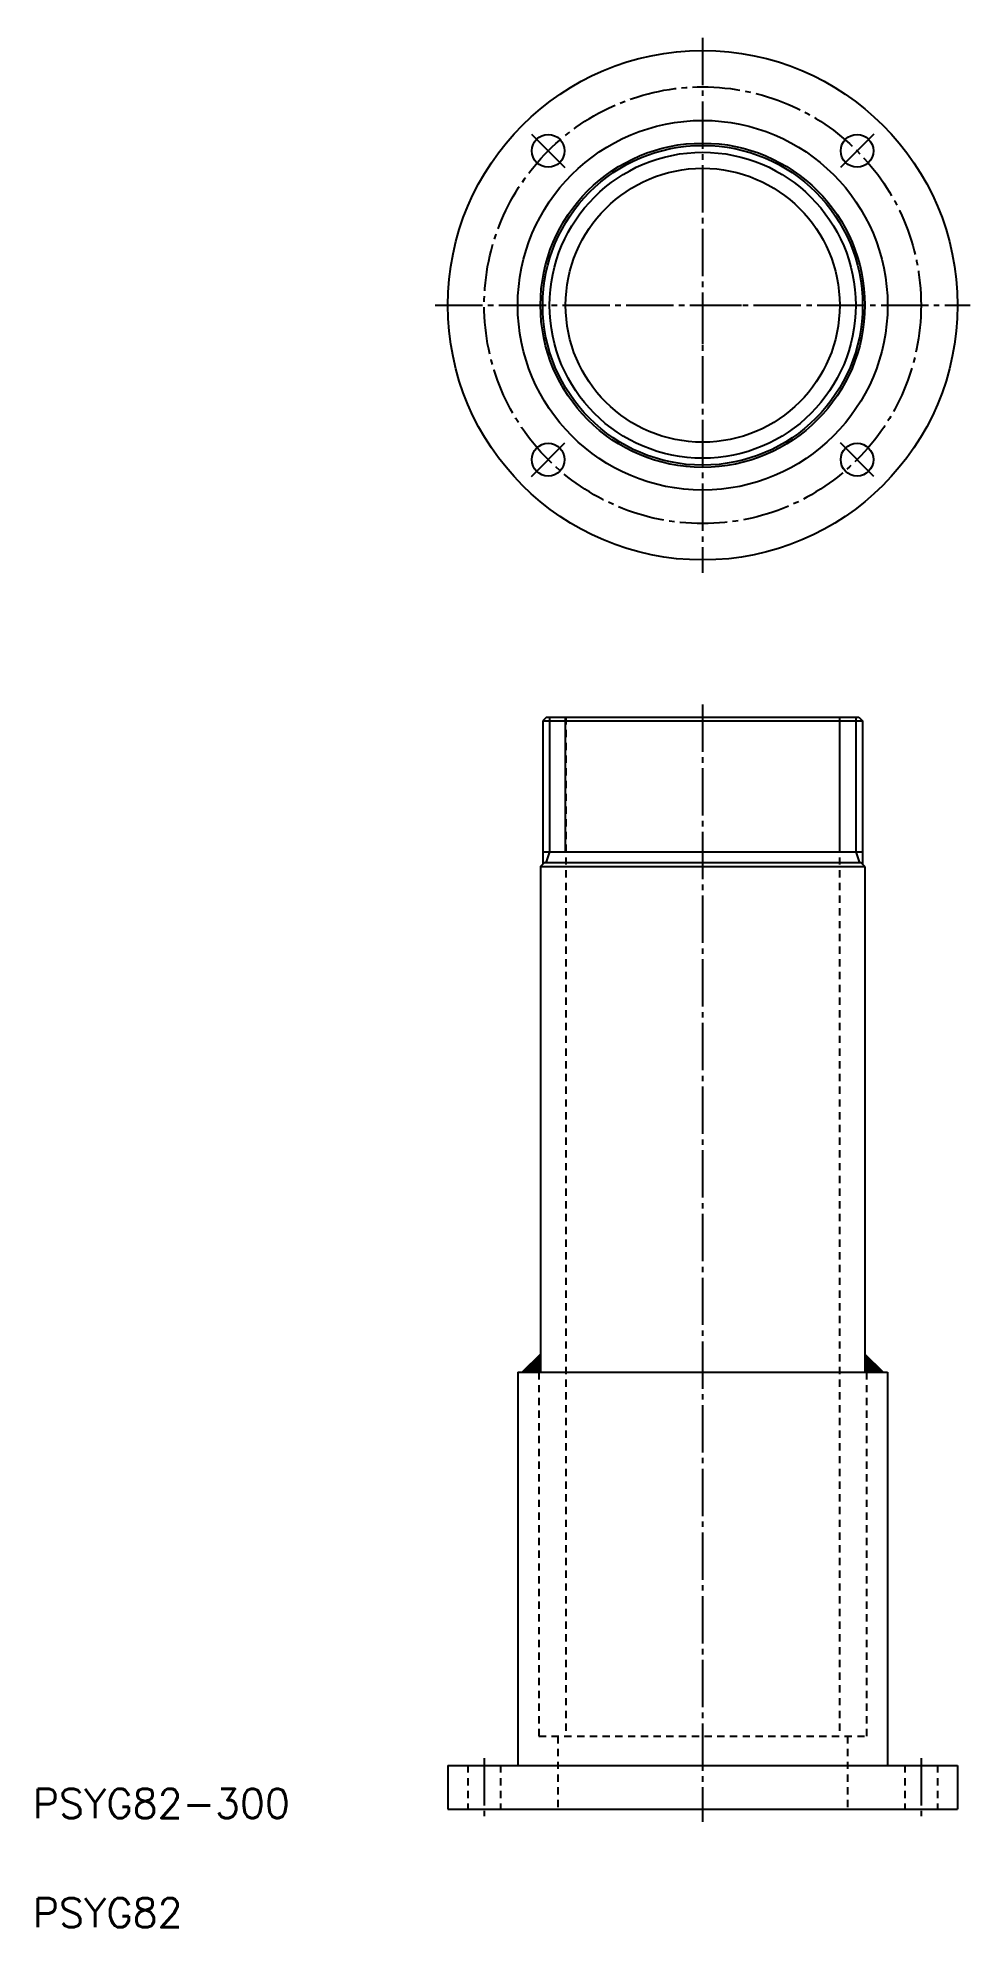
# Model space of a CAD drawing. Extents: x 106 to 362, y 20 to 539.
import ezdxf

# ---------------------------------------------------------------- set-up
doc = ezdxf.new("R2010")
doc.units = 0
doc.linetypes.add('CENTER', pattern=[17.5, 13, -1.5, 1.5, -1.5])
doc.linetypes.add('DASHED', pattern=[3.5, 2, -1.5])
doc.layers.get('0').update_dxf_attribs({"linetype": 'CONTINUOUS'})
doc.layers.add('CENTER', color=1, linetype='CENTER')
doc.styles.get("Standard").update_dxf_attribs({"font": 'txt.shx', "bigfont": '@extfont2.shx'})

# ---------------------------------------------------------------- blocks, each defined once
blk = doc.blocks.new('*U2')
at = {"color": 3, "linetype": 'CONTINUOUS'}
for p, q in [((243.88, 177.48), (238.88, 172.48)), ((243.88, 172.48), (243.88, 177.48)), ((332.98, 177.48), (332.98, 172.48)), ((337.98, 172.48), (332.98, 177.48)), ((238.88, 172.48), (243.88, 172.48)), ((332.98, 172.48), (337.98, 172.48))]:
    blk.add_line(p, q, dxfattribs=at)
for points in [[(243.88, 177.48), (238.88, 172.48), (243.88, 172.48)], [(332.98, 177.48), (332.98, 172.48), (337.98, 172.48)], [(238.88, 172.48), (238.88, 172.48), (243.88, 172.48)], [(332.98, 172.48), (332.98, 172.48), (337.98, 172.48)]]:
    blk.add_solid(points, dxfattribs=at)

msp = doc.modelspace()

# ---------------------------------------------------------------- linework, layer by layer
at = {"color": 7, "linetype": 'CONTINUOUS'}
for p, q in [((245.49, 352.48), (244.49, 351.48)), ((244.49, 351.48), (332.37, 351.48)), ((244.49, 351.48), (244.49, 312.09)), ((245.49, 352.48), (331.37, 352.48)), ((331.37, 352.48), (332.37, 351.48)), ((332.37, 351.48), (332.37, 312.09)), ((243.88, 311.48), (244.88, 312.48)), ((244.49, 315.48), (332.37, 315.48)), ((331.98, 312.48), (244.88, 312.48)), ((332.98, 311.48), (331.98, 312.48)), ((243.88, 311.48), (332.98, 311.48)), ((243.88, 311.48), (243.88, 172.48)), ((332.98, 311.48), (332.98, 172.48)), ((243.88, 177.48), (238.88, 172.48)), ((332.98, 177.48), (337.98, 172.48)), ((237.63, 172.48), (339.23, 172.48)), ((237.63, 172.48), (237.63, 64.48)), ((339.23, 172.48), (339.23, 64.48)), ((218.43, 64.48), (218.43, 52.48)), ((218.43, 64.48), (358.43, 64.48)), ((358.43, 64.48), (358.43, 52.48)), ((218.43, 52.48), (358.43, 52.48)), ((218.43, 52.48), (358.43, 52.48))]:
    msp.add_line(p, q, dxfattribs=at)
at = {"color": 3, "linetype": 'CONTINUOUS'}
for p, q in [((246.38, 352.48), (246.38, 315.48)), ((250.79, 315.48), (250.79, 352.48)), ((326.07, 315.48), (326.07, 352.48)), ((330.48, 352.48), (330.48, 315.48)), ((246.38, 315.48), (245.38, 312.48)), ((330.48, 315.48), (331.48, 312.48))]:
    msp.add_line(p, q, dxfattribs=at)
at = {"color": 3, "linetype": 'DASHED'}
for p, q in [((250.88, 352.48), (250.88, 72.48)), ((325.98, 352.48), (325.98, 72.48)), ((243.43, 172.48), (243.43, 72.48)), ((333.43, 172.48), (333.43, 72.48)), ((243.43, 72.48), (333.43, 72.48)), ((248.68, 72.48), (248.68, 52.48)), ((328.18, 72.48), (328.18, 52.48)), ((223.93, 64.48), (223.93, 52.48)), ((232.93, 64.48), (232.93, 52.48)), ((343.93, 64.48), (343.93, 52.48)), ((352.93, 64.48), (352.93, 52.48))]:
    msp.add_line(p, q, dxfattribs=at)
at = {"color": 7, "linetype": 'CONTINUOUS'}
for centre, radius in [((288.43, 465.69), 70), ((288.43, 465.69), 50.8), ((246, 508.11), 4.5), ((288.43, 465.69), 44.55), ((288.43, 465.69), 43.94), ((330.85, 508.11), 4.5), ((288.43, 465.69), 37.64), ((246, 423.26), 4.5), ((330.85, 423.26), 4.5)]:
    msp.add_circle(centre, radius, dxfattribs=at)
at = {"color": 3, "linetype": 'CONTINUOUS'}
msp.add_circle((288.43, 465.69), 42.05, dxfattribs=at)
at = {"layer": 'CENTER', "color": 1, "linetype": 'CENTER'}
for p, q in [((288.43, 539.19), (288.43, 392.19)), ((241.4, 512.71), (250.6, 503.52)), ((335.45, 512.71), (326.26, 503.52)), ((214.93, 465.69), (361.93, 465.69)), ((293.76, 465.69), (299.09, 465.69)), ((288.43, 460.35), (288.43, 455.02)), ((241.4, 418.66), (250.6, 427.86)), ((335.45, 418.66), (326.26, 427.86)), ((288.43, 355.98), (288.43, 48.98)), ((228.43, 66.48), (228.43, 50.48)), ((348.43, 66.48), (348.43, 50.48))]:
    msp.add_line(p, q, dxfattribs=at)
msp.add_circle((288.43, 465.69), 60, dxfattribs=at)

# ---------------------------------------------------------------- block references
at = {"color": 3, "linetype": 'CONTINUOUS'}
msp.add_blockref('*U2', (0, 0), dxfattribs=at)

# ---------------------------------------------------------------- texts
at = {"color": 7, "linetype": 'CONTINUOUS'}
for s, p in [('PSYG82-300', (104.41, 50)), ('PSYG82', (104.41, 20))]:
    msp.add_text(s, height=8, dxfattribs=at).set_placement(p)

doc.saveas('drawing.dxf')
